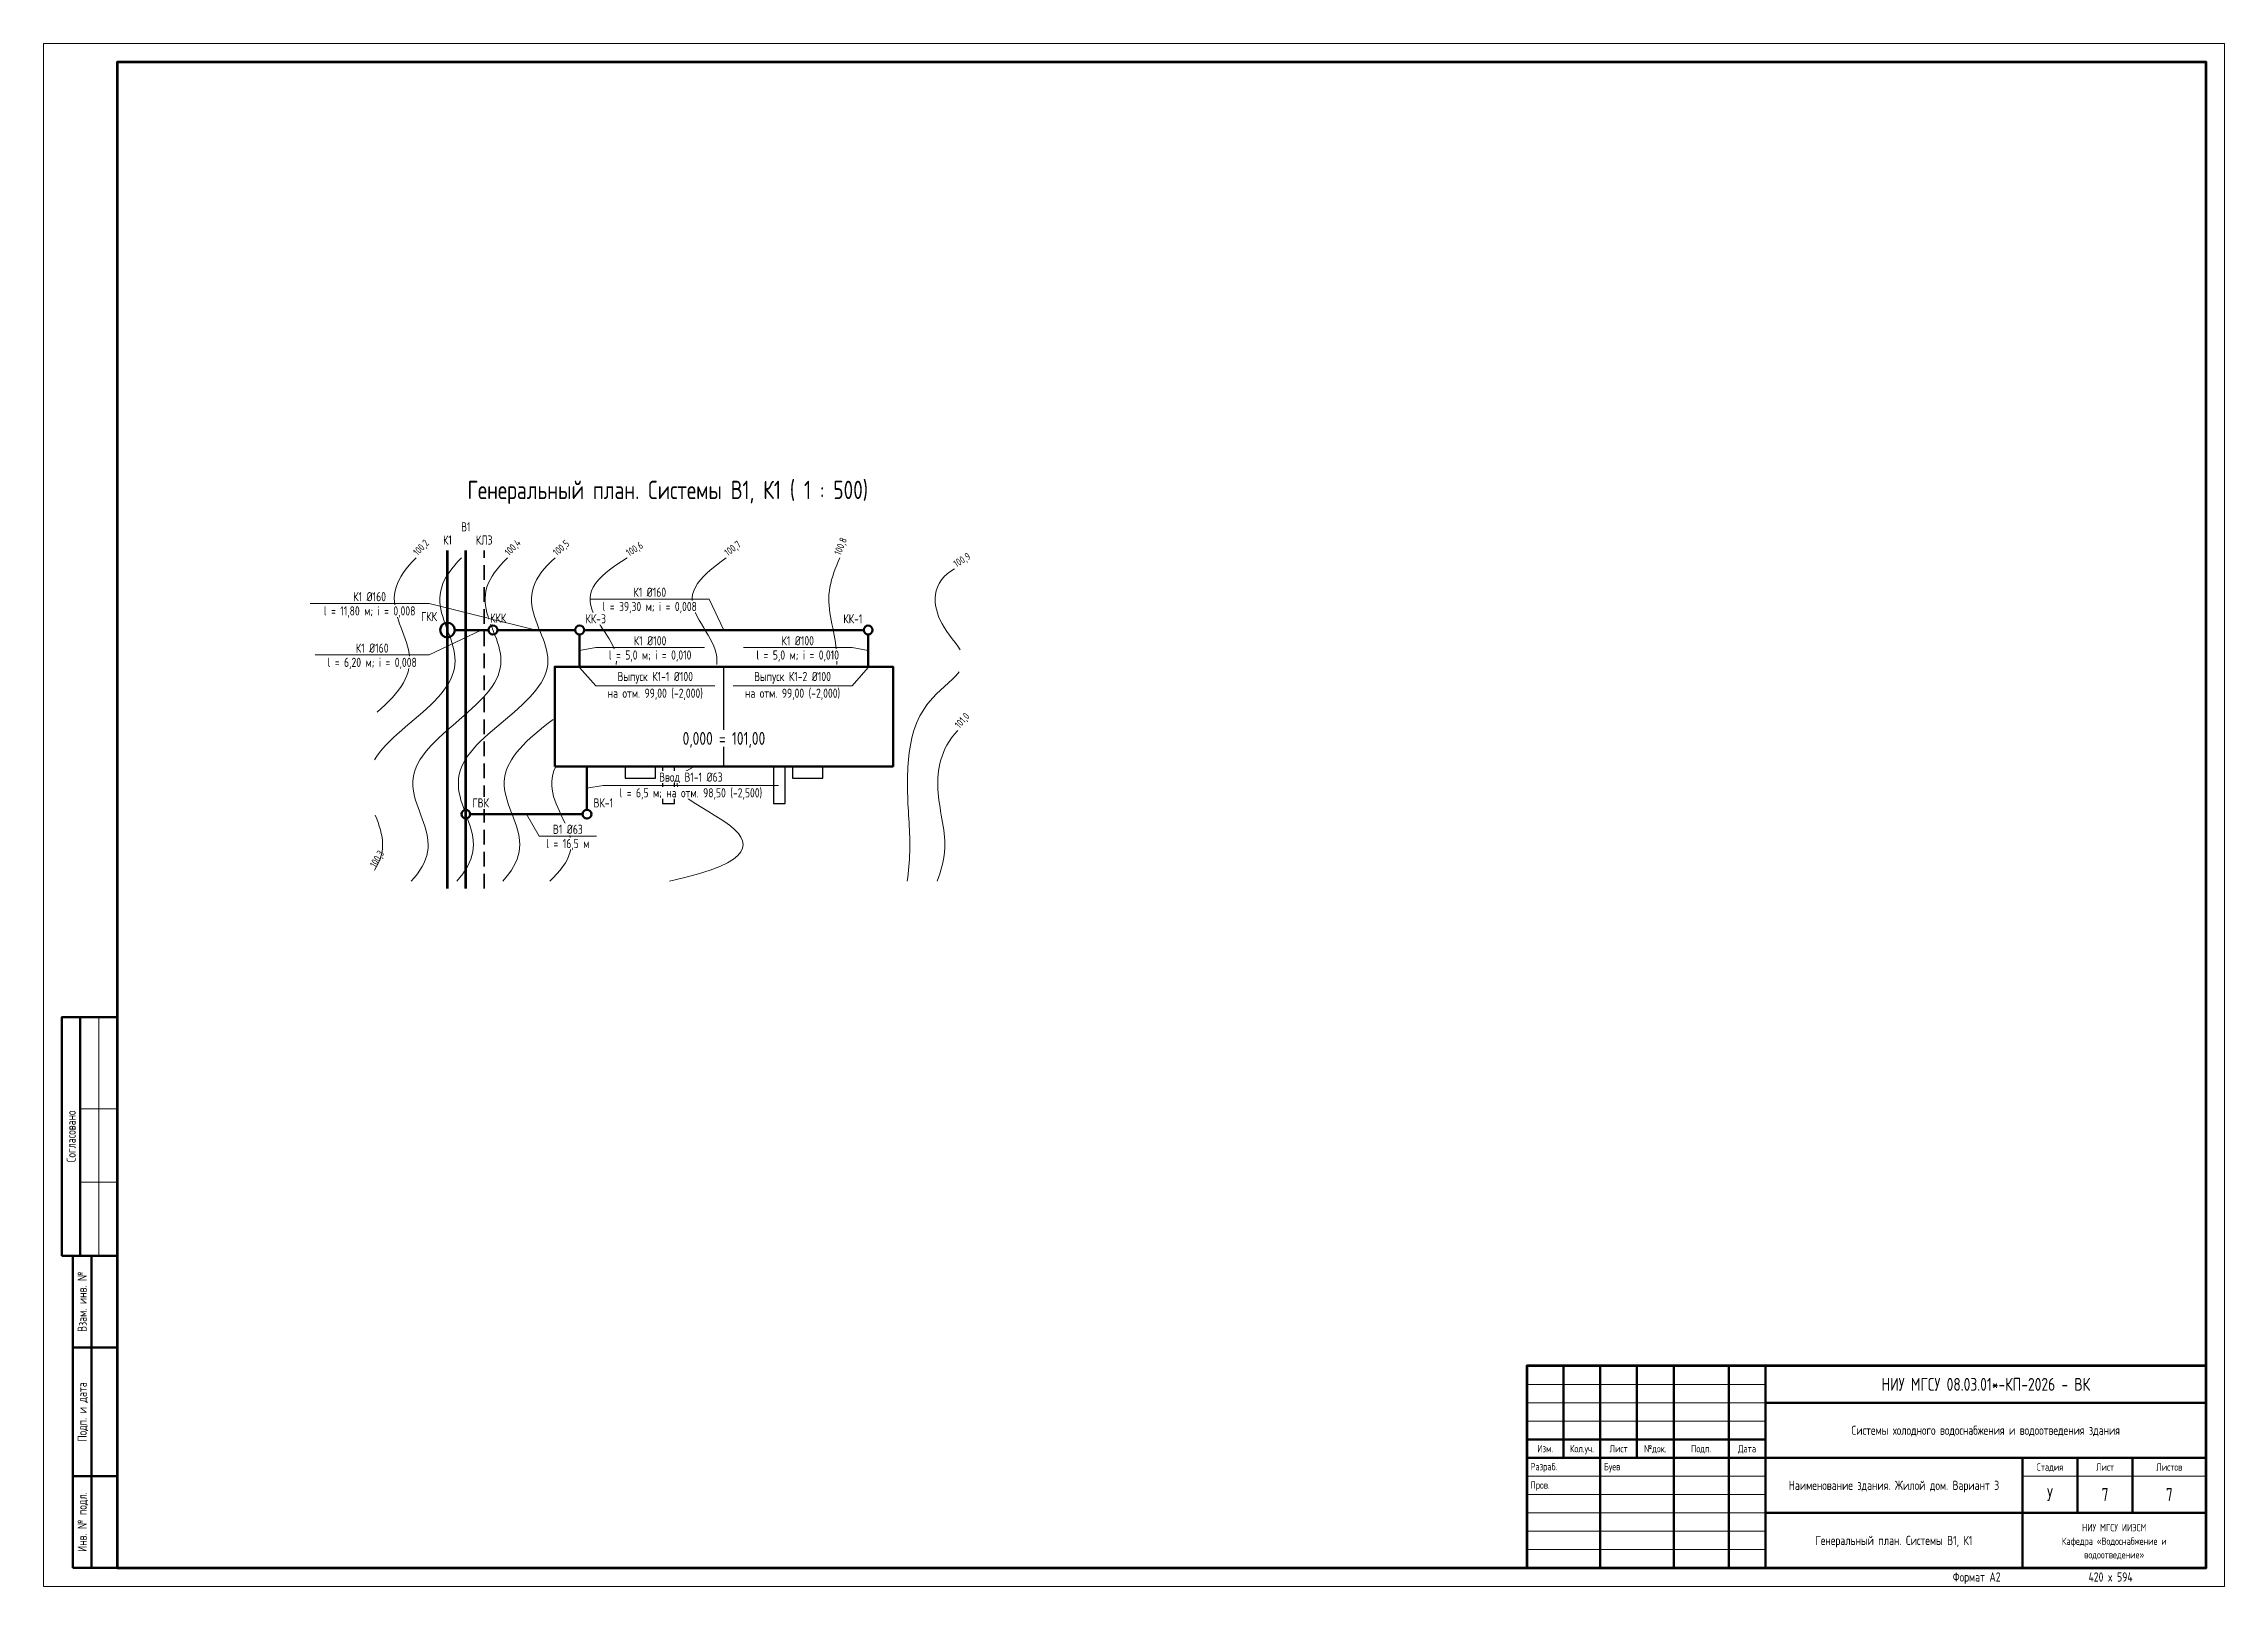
# Model space of a CAD drawing. Header units: millimetres. Extents: x -70 to 227, y -112 to 98.
import ezdxf
from ezdxf.enums import TextEntityAlignment as Align

# ---------------------------------------------------------------- set-up
doc = ezdxf.new("R2010")
doc.units = ezdxf.units.MM
doc.linetypes.add('КВВ_ШТРИХ', pattern=[3, 2, -1])
for name, color, linetype, lineweight, true_color in [('ГП_В1', 150, 'Continuous', 50, 0x007fff), ('ГП_В1_город', 150, 'Continuous', 70, 0x007fff), ('ГП_К1', 7, 'Continuous', 50, 0xa52900), ('ГП_К1_город', 7, 'Continuous', 70, 0xa52900), ('ГП_Текст_В1', 150, 'Continuous', 18, 0x007fff), ('ГП_Текст_К1', 7, 'Continuous', 18, 0xa52900)]:
    doc.layers.add(name, color=color, linetype=linetype, lineweight=lineweight, true_color=true_color)
for name, color, linetype, lineweight in [('ГП_Выноски', 7, 'Continuous', 18), ('ГП_Горизонтали', 7, 'Continuous', 18), ('ГП_Здание', 7, 'Continuous', 50), ('ГП_КЛЗ', 1, 'КВВ_ШТРИХ', 35), ('ГП_Рамка', 7, 'Continuous', 50), ('ГП_Текст', 7, 'Continuous', 18), ('ГП_Текст_КЛЗ', 1, 'Continuous', 18), ('ГП_Штамп', 7, 'Continuous', 25)]:
    doc.layers.add(name, color=color, linetype=linetype, lineweight=lineweight)
doc.styles.add('КВВ_ГОСТ', font='GOST_Common.ttf', dxfattribs={"width": 0.8})

msp = doc.modelspace()

# ---------------------------------------------------------------- linework, layer by layer
at = {"layer": 'ГП_В1', "lineweight": 50}
for centre in [(-12.5, -6.88), (4, -6.88)]:
    msp.add_circle(centre, 0.6, dxfattribs=at)
at = {"layer": 'ГП_В1_город'}
msp.add_line((-12.5, -17), (-12.5, 29), dxfattribs=at)
at = {"layer": 'ГП_Выноски', "lineweight": 18}
for points in [[(3, 15.38), (5.2, 15.78), (20, 15.78)], [(42.3, 15.38), (40.1, 15.78), (25.3, 15.78)]]:
    msp.add_lwpolyline(points, dxfattribs=at)
at = {"layer": 'ГП_Горизонтали', "lineweight": 18}
for points in [[(-20.6209, 26.5), (-20.2118, 27), (-19.7637, 27.5), (-19.2805, 28)], [(-15.6492, 20), (-15.7895, 20.5), (-15.9031, 21), (-15.9851, 21.5), (-16.0311, 22), (-16.0373, 22.5), (-16.0005, 23), (-15.9182, 23.5), (-15.7886, 24), (-15.6107, 24.5), (-15.3841, 25), (-15.1093, 25.5), (-14.788, 26), (-14.4233, 26.5), (-14.0184, 27), (-13.5765, 27.5), (-13.1011, 28)], [(-9.8371, 23), (-9.7529, 23.5), (-9.62, 24), (-9.4368, 24.5), (-9.202, 25), (-8.915, 25.5), (-8.577, 26), (-8.1953, 26.5), (-7.7738, 27), (-7.3162, 27.5), (-6.8263, 28)], [(-3.5063, 23), (-3.4212, 23.5), (-3.2868, 24), (-3.1015, 24.5), (-2.8641, 25), (-2.5738, 25.5), (-2.23, 26), (-1.8325, 26.5), (-1.3807, 27), (-0.8737, 27.5), (-0.31, 28)], [(7.9917, 13.5), (8.0327, 14), (8.003, 14.5), (7.9081, 15), (7.7542, 15.5), (7.5483, 16), (7.2984, 16.5), (7.013, 17), (6.7013, 17.5), (6.3733, 18), (6.0393, 18.5), (5.7101, 19), (5.3966, 19.5), (5.1094, 20), (4.8593, 20.5), (4.6561, 21), (4.509, 21.5), (4.4263, 22), (4.4152, 22.5), (4.4813, 23), (4.629, 23.5), (4.8609, 24), (5.178, 24.5), (5.5793, 25), (6.0622, 25.5), (6.6221, 26), (7.2528, 26.5), (7.9461, 27), (8.6928, 27.5), (9.4822, 28)], [(21.6669, 13.5), (21.7029, 14), (21.6769, 14.5), (21.5937, 15), (21.4581, 15.5), (21.2756, 16), (21.0521, 16.5), (20.7943, 17), (20.5097, 17.5), (20.2067, 18), (19.8943, 18.5), (19.5826, 19), (19.2821, 19.5), (19.004, 20), (18.7593, 20.5), (18.5588, 21), (18.4128, 21.5), (18.3304, 22), (18.3193, 22.5), (18.3852, 23), (18.532, 23.5), (18.7609, 24), (19.0707, 24.5), (19.4577, 25), (19.9158, 25.5), (20.4369, 26), (21.0111, 26.5), (21.6271, 27), (22.2731, 27.5), (22.9374, 28)], [(38.026, 13.5), (38.0372, 14), (38.0291, 14.5), (38.0031, 15), (37.9606, 15.5), (37.9032, 16), (37.8328, 16.5), (37.751, 17), (37.6603, 17.5), (37.563, 18), (37.462, 18.5), (37.3604, 19), (37.2617, 19.5), (37.1695, 20), (37.0878, 20.5), (37.0205, 21), (36.9711, 21.5), (36.9432, 22), (36.9394, 22.5), (36.9618, 23), (37.0114, 23.5), (37.0884, 24), (37.1917, 24.5), (37.3195, 25), (37.469, 25.5), (37.637, 26), (37.8198, 26.5), (38.0135, 27), (38.2144, 27.5), (38.4189, 28)], [(-24.5737, 7), (-24.0192, 7.5), (-23.4865, 8), (-22.9809, 8.5), (-22.5071, 9), (-22.0696, 9.5), (-21.6721, 10), (-21.3177, 10.5), (-21.0089, 11), (-20.7476, 11.5), (-20.5346, 12), (-20.3702, 12.5), (-20.254, 13), (-20.1847, 13.5), (-20.1602, 14), (-20.1779, 14.5), (-20.2344, 15), (-20.3257, 15.5), (-20.4473, 16), (-20.5941, 16.5), (-20.7609, 17), (-20.9418, 17.5), (-21.131, 18), (-21.3224, 18.5), (-21.5099, 19), (-21.6875, 19.5), (-21.8492, 20), (-21.9895, 20.5), (-22.1031, 21), (-22.1851, 21.5), (-22.2311, 22), (-22.2373, 22.5), (-22.2005, 23), (-22.1182, 23.5), (-21.9886, 24), (-21.8107, 24.5), (-21.5841, 25), (-21.3093, 25.5), (-20.9876, 26), (-20.6209, 26.5)], [(54.8314, 15.5), (54.4992, 16), (54.1287, 16.5), (53.7441, 17), (53.3644, 17.5), (53.0039, 18), (52.6721, 18.5), (52.3749, 19), (52.1159, 19.5), (51.8968, 20), (51.7184, 20.5), (51.5814, 21), (51.4863, 21.5), (51.4343, 22), (51.4273, 22.5), (51.4688, 23), (51.5637, 23.5), (51.7196, 24), (51.9476, 24.5), (52.2642, 25), (52.6938, 25.5), (53.274, 26), (54.0646, 26.5)], [(-16.1728, 3.5), (-15.6307, 4), (-15.0691, 4.5), (-14.4956, 5), (-13.9183, 5.5), (-13.3417, 6), (-12.7704, 6.5), (-12.2088, 7), (-11.6614, 7.5), (-11.1327, 8), (-10.6271, 8.5), (-10.1491, 9), (-9.7031, 9.5), (-9.2933, 10), (-8.9237, 10.5), (-8.5993, 11), (-8.3267, 11.5), (-8.106, 12), (-7.9366, 12.5), (-7.8171, 13), (-7.746, 13.5), (-7.7209, 14), (-7.7391, 14.5), (-7.797, 15), (-7.8907, 15.5), (-8.0159, 16), (-8.1676, 16.5), (-8.3406, 17), (-8.5291, 17.5), (-8.7274, 18), (-8.9287, 18.5), (-9.1248, 19), (-9.3093, 19.5), (-9.4765, 20), (-9.621, 20.5), (-9.7375, 21), (-9.8213, 21.5), (-9.8683, 22), (-9.8746, 22.5), (-9.8371, 23)], [(-10.0127, 3.5), (-9.4574, 4), (-8.8727, 4.5), (-8.2708, 5), (-7.6698, 5.5), (-7.074, 6), (-6.487, 6.5), (-5.9128, 7), (-5.3552, 7.5), (-4.8182, 8), (-4.3057, 8.5), (-3.8219, 9), (-3.3708, 9.5), (-2.9564, 10), (-2.5826, 10.5), (-2.253, 11), (-1.9706, 11.5), (-1.738, 12), (-1.5569, 12.5), (-1.4278, 13), (-1.3504, 13.5), (-1.3231, 14), (-1.3429, 14.5), (-1.4059, 15), (-1.5075, 15.5), (-1.6419, 16), (-1.8033, 16.5), (-1.9851, 17), (-2.1808, 17.5), (-2.3838, 18), (-2.5877, 18.5), (-2.786, 19), (-2.9726, 19.5), (-3.1417, 20), (-3.2878, 20.5), (-3.4056, 21), (-3.4904, 21.5), (-3.5379, 22), (-3.5443, 22.5), (-3.5063, 23)], [(-24.9426, 0.5), (-24.6153, 1), (-24.2434, 1.5), (-23.8294, 2), (-23.3769, 2.5), (-22.8898, 3), (-22.3728, 3.5), (-21.8307, 4), (-21.2691, 4.5), (-20.6937, 5), (-20.1103, 5.5), (-19.5252, 6), (-18.9443, 6.5), (-18.3737, 7), (-17.8192, 7.5), (-17.2865, 8), (-16.7809, 8.5), (-16.3071, 9), (-15.8696, 9.5), (-15.4721, 10), (-15.1177, 10.5), (-14.8092, 11), (-14.5491, 11.5), (-14.3378, 12), (-14.1751, 12.5), (-14.0602, 13), (-13.9917, 13.5), (-13.9675, 14), (-13.985, 14.5), (-14.0408, 15), (-14.131, 15.5), (-14.2513, 16), (-14.3968, 16.5), (-14.5623, 17), (-14.7424, 17.5), (-14.9311, 18), (-15.1224, 18.5), (-15.3099, 19), (-15.4875, 19.5), (-15.6492, 20)], [(48.254, 3.5), (48.3817, 4), (48.528, 4.5), (48.6953, 5), (48.8862, 5.5), (49.1037, 6), (49.3509, 6.5), (49.6311, 7), (49.9476, 7.5), (50.3034, 8), (50.7009, 8.5), (51.1406, 9), (51.6212, 9.5), (52.1376, 10), (52.6799, 10.5), (53.2326, 11), (53.7735, 11.5), (54.2751, 12), (54.7068, 12.5)], [(-3.6839, 3.5), (-3.1224, 4), (-2.531, 4.5), (-1.912, 5), (-1.2671, 5.5), (-0.5978, 6)], [(-19.922, -16), (-19.4891, -15.5), (-19.0966, -15), (-18.7476, -14.5), (-18.4444, -14), (-18.1888, -13.5), (-17.9817, -13), (-17.8232, -12.5), (-17.7127, -12), (-17.6489, -11.5), (-17.6296, -11), (-17.6521, -10.5), (-17.713, -10), (-17.8082, -9.5), (-17.9331, -9), (-18.0826, -8.5), (-18.2514, -8), (-18.4336, -7.5), (-18.6234, -7), (-18.8147, -6.5), (-19.0013, -6), (-19.1773, -5.5), (-19.3367, -5), (-19.4741, -4.5), (-19.5841, -4), (-19.662, -3.5), (-19.7034, -3), (-19.7046, -2.5), (-19.6625, -2), (-19.5746, -1.5), (-19.4393, -1), (-19.2555, -0.5), (-19.0231, 0), (-18.7426, 0.5), (-18.4153, 1), (-18.0434, 1.5), (-17.6294, 2), (-17.1769, 2.5), (-16.6898, 3), (-16.1728, 3.5)], [(-13.7325, -16), (-13.3062, -15.5), (-12.9202, -15), (-12.5769, -14.5), (-12.2785, -14), (-12.0266, -13.5), (-11.8221, -13), (-11.6653, -12.5), (-11.5559, -12), (-11.4927, -11.5), (-11.4736, -11), (-11.4959, -10.5), (-11.5563, -10), (-11.6505, -9.5), (-11.774, -9), (-11.9217, -8.5), (-12.0883, -8), (-12.2679, -7.5), (-12.4547, -7), (-12.6429, -6.5), (-12.8264, -6), (-12.9995, -5.5), (-13.1563, -5), (-13.2914, -4.5), (-13.3997, -4), (-13.4764, -3.5), (-13.5171, -3), (-13.5183, -2.5), (-13.4768, -2), (-13.3903, -1.5), (-13.2572, -1), (-13.0764, -0.5), (-12.8479, 0), (-12.572, 0.5), (-12.2498, 1), (-11.883, 1.5), (-11.4734, 2), (-11.0234, 2.5), (-10.5356, 3), (-10.0127, 3.5)], [(-7.4774, -16), (-7.0374, -15.5), (-6.6406, -15), (-6.2889, -14.5), (-5.9839, -14), (-5.7269, -13.5), (-5.5187, -13), (-5.3592, -12.5), (-5.248, -12), (-5.1837, -11.5), (-5.1643, -11), (-5.187, -10.5), (-5.2483, -10), (-5.3441, -9.5), (-5.4697, -9), (-5.6201, -8.5), (-5.7898, -8), (-5.9731, -7.5), (-6.1639, -7), (-6.3564, -6.5), (-6.5444, -6), (-6.722, -5.5), (-6.8831, -5), (-7.0222, -4.5), (-7.1337, -4), (-7.2128, -3.5), (-7.2549, -3), (-7.2561, -2.5), (-7.2133, -2), (-7.1241, -1.5), (-6.9869, -1), (-6.801, -0.5), (-6.5664, 0), (-6.2839, 0.5), (-5.9547, 1), (-5.5807, 1.5), (-5.1641, 2), (-4.7073, 2.5), (-4.2131, 3), (-3.6839, 3.5)], [(47.6201, -16), (47.6769, -15.5), (47.7313, -15), (47.7823, -14.5), (47.8287, -14), (47.8694, -13.5), (47.9035, -13), (47.9304, -12.5), (47.9495, -12), (47.9607, -11.5), (47.9641, -11), (47.9601, -10.5), (47.9494, -10), (47.9329, -9.5), (47.9117, -9), (47.8867, -8.5), (47.8593, -8), (47.8304, -7.5), (47.801, -7), (47.7723, -6.5), (47.745, -6), (47.7199, -5.5), (47.6977, -5), (47.6789, -4.5), (47.6642, -4), (47.6538, -3.5), (47.6484, -3), (47.6482, -2.5), (47.6538, -2), (47.6654, -1.5), (47.6837, -1), (47.709, -0.5), (47.7419, 0), (47.783, 0.5), (47.8332, 1), (47.8932, 1.5), (47.9641, 2), (48.0469, 2.5), (48.1431, 3), (48.254, 3.5)], [(51.6927, -16), (51.8687, -15.5), (52.0374, -15), (52.1953, -14.5), (52.339, -14), (52.4652, -13.5), (52.571, -13), (52.6542, -12.5), (52.7134, -12), (52.7481, -11.5), (52.7586, -11), (52.7463, -10.5), (52.7132, -10), (52.6622, -9.5), (52.5963, -9), (52.519, -8.5), (52.4338, -8), (52.3442, -7.5), (52.2534, -7), (52.1644, -6.5), (52.0797, -6), (52.002, -5.5), (51.9331, -5), (51.875, -4.5), (51.8292, -4), (51.7972, -3.5), (51.7803, -3), (51.7798, -2.5), (51.797, -2), (51.8331, -1.5), (51.8896, -1), (51.968, -0.5), (52.07, 0), (52.1976, 0.5), (52.3531, 1), (52.5391, 1.5), (52.7587, 2), (53.0154, 2.5), (53.3133, 3), (53.6573, 3.5)], [(53.6573, 3.5), (54.0528, 4), (54.5062, 4.5)], [(-1.0544, -16), (-0.5557, -15.5), (-0.0898, -15), (0.3375, -14.5), (0.7205, -14), (1.0533, -13.5), (1.3307, -13), (1.5481, -12.5), (1.7026, -12), (1.793, -11.5), (1.8205, -11), (1.7883, -10.5), (1.7021, -10), (1.5689, -9.5), (1.3969, -9), (1.1946, -8.5), (0.971, -8), (0.7344, -7.5), (0.493, -7), (0.2543, -6.5), (0.0256, -6), (-0.1868, -5.5), (-0.3765, -5), (-0.5382, -4.5), (-0.6665, -4), (-0.7567, -3.5), (-0.8044, -3), (-0.8058, -2.5), (-0.7572, -2), (-0.6554, -1.5), (-0.4973, -1), (-0.2801, -0.5)], [(15.2548, -16), (17.3343, -15.5), (19.1898, -15), (20.7829, -14.5), (22.102, -14), (23.1571, -13.5), (23.9697, -13), (24.5648, -12.5), (24.9656, -12), (25.1918, -11.5), (25.2593, -11), (25.1803, -10.5), (24.9644, -10), (24.6199, -9.5), (24.1548, -9), (23.5788, -8.5), (22.9042, -8), (22.1478, -7.5), (21.3314, -7), (20.4822, -6.5), (19.6315, -6), (18.8129, -5.5), (18.0604, -5), (17.406, -4.5), (16.8791, -4), (16.5052, -3.5), (16.3062, -3), (16.3005, -2.5), (16.503, -2), (16.9249, -1.5), (17.5724, -1), (18.4449, -0.5)], [(-24.9476, -14.5), (-24.6444, -14), (-24.3888, -13.5), (-24.1817, -13), (-24.0232, -12.5), (-23.9127, -12), (-23.8489, -11.5), (-23.8296, -11), (-23.8521, -10.5), (-23.913, -10), (-24.0082, -9.5), (-24.1331, -9), (-24.2826, -8.5), (-24.4514, -8), (-24.6336, -7.5), (-24.8234, -7)]]:
    msp.add_lwpolyline(points, dxfattribs=at)
at = {"layer": 'ГП_Здание', "lineweight": 25}
msp.add_line((22.65, -0.38), (22.65, 13.18), dxfattribs=at)
at = {"layer": 'ГП_Здание', "lineweight": 50}
msp.add_lwpolyline([(-0.38, -0.38), (45.68, -0.38), (45.68, 13.18), (-0.38, 13.18)], close=True, dxfattribs=at)
at = {"layer": 'ГП_Здание', "lineweight": 25}
for points in [[(9.19, -0.38), (9.19, -1.98), (13.32, -1.98), (13.32, -0.38)], [(14.3, -0.38), (14.3, -5.448), (15.9, -5.448), (15.9, -0.38)], [(29.4, -0.38), (29.4, -5.448), (31, -5.448), (31, -0.38)], [(31.98, -0.38), (31.98, -1.98), (36.11, -1.98), (36.11, -0.38)]]:
    msp.add_lwpolyline(points, dxfattribs=at)
at = {"layer": 'ГП_К1', "lineweight": 50}
for centre, radius in [((-15, 18.18), 1), ((-8.8, 18.18), 0.6), ((3, 18.18), 0.6), ((42.3, 18.18), 0.6)]:
    msp.add_circle(centre, radius, dxfattribs=at)
at = {"layer": 'ГП_К1_город'}
msp.add_line((-15, -17), (-15, 29), dxfattribs=at)
at = {"layer": 'ГП_КЛЗ'}
msp.add_line((-10, -17), (-10, 29), dxfattribs=at)
at = {"layer": 'ГП_Штамп', "lineweight": 50}
for p, q in [((-65, -67), (-65, -34.5)), ((-63.5, -79.5), (-63.5, -67)), ((-63.5, -97), (-63.5, -79.5)), ((137, -94.5), (137, -82)), ((142, -94.5), (142, -82)), ((147, -94.5), (147, -82)), ((152, -94.5), (152, -82)), ((159.5, -109.5), (159.5, -82)), ((164.5, -109.5), (164.5, -82)), ((164.5, -87), (224.5, -87)), ((132, -92), (164.5, -92)), ((132, -94.5), (164.5, -94.5)), ((142, -109.5), (142, -94.5)), ((152, -109.5), (152, -94.5)), ((164.5, -94.5), (224.5, -94.5)), ((199.5, -109.5), (199.5, -94.5)), ((207, -102), (207, -94.5)), ((214.5, -102), (214.5, -94.5)), ((-63.5, -109.5), (-63.5, -97)), ((164.5, -102), (224.5, -102))]:
    msp.add_line(p, q, dxfattribs=at)
at = {"layer": 'ГП_Штамп', "lineweight": 18}
for p, q in [((-62.5, -67), (-62.5, -34.5)), ((-65, -47), (-60, -47)), ((-65, -57), (-60, -57)), ((132, -84.5), (164.5, -84.5)), ((132, -87), (164.5, -87)), ((132, -89.5), (164.5, -89.5)), ((132, -97), (164.5, -97)), ((199.5, -97), (224.5, -97)), ((132, -99.5), (164.5, -99.5)), ((132, -102), (164.5, -102)), ((132, -104.5), (164.5, -104.5)), ((132, -107), (164.5, -107))]:
    msp.add_line(p, q, dxfattribs=at)
at = {"layer": 'ГП_Штамп', "lineweight": 50}
for points in [[(-67.5, -67), (-60, -67), (-60, -34.5), (-67.5, -34.5)], [(-66, -79.5), (-60, -79.5), (-60, -67), (-66, -67)], [(-66, -97), (-60, -97), (-60, -79.5), (-66, -79.5)], [(-66, -109.5), (-60, -109.5), (-60, -97), (-66, -97)]]:
    msp.add_lwpolyline(points, close=True, dxfattribs=at)
at = {"layer": 'ГП_Штамп', "lineweight": 70}
msp.add_lwpolyline([(132, -109.5), (224.5, -109.5), (224.5, -82), (132, -82)], close=True, dxfattribs=at)

# ---------------------------------------------------------------- texts
at = {"layer": 'ГП_Горизонтали', "style": 'КВВ_ГОСТ', "width": 0.8}
for s, rotation, p in [('100,2', 45.981754, (-19.0721, 28.2157)), ('100,4', 45.589679, (-6.6164, 28.2143)), ('100,5', 41.569635, (-0.0855, 28.1991)), ('100,6', 32.349484, (9.7357, 28.1605)), ('100,7', 36.968039, (23.1771, 28.1804)), ('100,8', 67.757187, (38.5324, 28.2777)), ('100,9', 32.310465, (54.3182, 26.6604)), ('101,0', 47.797915, (54.7078, 4.7222)), ('100,3', 58.77212, (-24.7921, -14.2435))]:
    msp.add_text(s, height=1, rotation=rotation, dxfattribs=at).set_placement(p)
at = {"layer": 'ГП_Текст', "style": 'КВВ_ГОСТ', "width": 0.8}
msp.add_text('Генеральный план. Системы В1, К1 ( 1 : 500)', height=2.5, dxfattribs=at).set_placement((15, 36), align=Align.CENTER)
for s, p in [('Согласовано', (-66.25, -50.75)), ('Взам. инв. №', (-64.75, -73.25)), ('Подп. и дата', (-64.75, -88.25)), ('Инв. № подл.', (-64.75, -103.25))]:
    msp.add_text(s, height=1.25, rotation=89.999981, dxfattribs=at).set_placement(p, align=Align.MIDDLE_CENTER)
for s, height, p in [('НИУ МГСУ 08.03.01*-КП-2026 - ВК', 1.75, (194.5, -84.5)), ('Системы холодного водоснабжения и водоотведения здания', 1.25, (194.5, -90.75)), ('Изм.', 1, (134.5, -93.25)), ('Кол.уч.', 1, (139.5, -93.25)), ('Лист', 1, (144.5, -93.25)), ('№док.', 1, (149.5, -93.25)), ('Подп.', 1, (155.75, -93.25)), ('Дата', 1, (162, -93.25)), ('Наименование здания. Жилой дом. Вариант 3', 1.25, (182, -98.25)), ('Стадия', 1, (203.25, -95.75)), ('Лист', 1, (210.75, -95.75)), ('Листов', 1, (219.5, -95.75)), ('У', 1.75, (203.25, -99.5)), ('7', 1.75, (210.75, -99.5)), ('7', 1.75, (219.5, -99.5)), ('НИУ МГСУ ИИЭСМ', 1, (212, -104)), ('Генеральный план. Системы В1, К1', 1.25, (182, -105.75)), ('Кафедра «Водоснабжение и', 1, (212, -105.85)), ('водоотведение»', 1, (212, -107.7))]:
    msp.add_text(s, height=height, dxfattribs=at).set_placement(p, align=Align.MIDDLE_CENTER)
for s, height, p in [('Разраб.', 1, (132.5, -96.2)), ('Пров.', 1, (132.5, -98.7)), ('Буев', 1, (142.5, -96.2)), ('Формат А2', 1.25, (190, -111.35)), ('420 x 594', 1.25, (208.5, -111.35))]:
    msp.add_text(s, height=height, dxfattribs=at).set_placement(p)

# ---------------------------------------------------------------- next in the draw order: texts
at = {"layer": 'ГП_Текст', "insert": (22.65, 3.22), "char_height": 1.75, "attachment_point": 5, "style": 'КВВ_ГОСТ', "bg_fill": 3, "box_fill_scale": 1.15, "bg_fill_color": 256, "bg_fill_transparency": 0}
msp.add_mtext('0,000 = 101,00', dxfattribs=at)
at = {"layer": 'ГП_Текст_В1', "char_height": 1.25, "attachment_point": 7, "style": 'КВВ_ГОСТ', "bg_fill": 3, "box_fill_scale": 1.15, "bg_fill_color": 256, "bg_fill_transparency": 0}
for s, insert in [('ГВК', (-11.6, -5.98)), ('ВК-1', (4.9, -5.98))]:
    msp.add_mtext(s, dxfattribs=dict(at, insert=insert))
at = {"layer": 'ГП_Текст_К1', "char_height": 1.25, "style": 'КВВ_ГОСТ', "bg_fill": 3, "box_fill_scale": 1.15, "bg_fill_color": 256, "bg_fill_transparency": 0}
for s, insert, attachment_point in [('К1', (-15, 29.8), 8), ('ГКК', (-18.6, 19.38), 7), ('ККК', (-9.2, 19.18), 7), ('КК-3', (3.8, 19.08), 7), ('КК-1', (41.5, 19.08), 9)]:
    msp.add_mtext(s, dxfattribs=dict(at, insert=insert, attachment_point=attachment_point))

# ---------------------------------------------------------------- next in the draw order: linework, layer by layer
at = {"layer": 'ГП_В1'}
for p, q in [((4, -6.28), (4, -0.38)), ((-11.9, -6.88), (3.4, -6.88))]:
    msp.add_line(p, q, dxfattribs=at)
at = {"layer": 'ГП_Выноски', "lineweight": 18}
for points in [[(-2.9, 18.18), (-17.5, 21.78), (-33.7, 21.78)], [(22.65, 18.18), (20.65, 22.38), (4.45, 22.38)], [(-10.4, 18.18), (-17.5, 14.78), (-33, 14.78)], [(4, -3.33), (6.2, -2.98), (30.1, -2.98)], [(-4.25, -6.88), (-2.5, -9.88), (5.3, -9.88)]]:
    msp.add_lwpolyline(points, dxfattribs=at)
at = {"layer": 'ГП_К1'}
for p, q in [((-9.4, 18.18), (-14, 18.18)), ((2.4, 18.18), (-8.2, 18.18)), ((41.7, 18.18), (3.6, 18.18)), ((3, 13.18), (3, 17.58)), ((42.3, 13.18), (42.3, 17.58))]:
    msp.add_line(p, q, dxfattribs=at)

# ---------------------------------------------------------------- next in the draw order: texts
at = {"layer": 'ГП_Текст_В1', "insert": (-12.5, 31.6), "char_height": 1.25, "attachment_point": 8, "style": 'КВВ_ГОСТ', "bg_fill": 3, "box_fill_scale": 1.15, "bg_fill_color": 256, "bg_fill_transparency": 0}
msp.add_mtext('В1', dxfattribs=at)

# ---------------------------------------------------------------- next in the draw order: texts
at = {"layer": 'ГП_Текст', "char_height": 1.25, "attachment_point": 8, "style": 'КВВ_ГОСТ', "bg_fill": 3, "box_fill_scale": 1.15, "bg_fill_color": 256, "bg_fill_transparency": 0}
for s, insert in [('К1 %%c160', (12.55, 22.6925)), ('К1 %%c160', (-25.6, 22.0925)), ('К1 %%c160', (-25.25, 15.0925)), ('К1 %%c100', (12.6, 16.0925)), ('К1 %%c100', (32.7, 16.0925)), ('Ввод В1-1 %%c63', (18.15, -2.6675)), ('В1 %%c63', (1.4, -9.5675))]:
    msp.add_mtext(s, dxfattribs=dict(at, insert=insert))
at = {"layer": 'ГП_Текст_КЛЗ', "insert": (-10, 29.8), "char_height": 1.25, "attachment_point": 8, "style": 'КВВ_ГОСТ', "bg_fill": 3, "box_fill_scale": 1.15, "bg_fill_color": 256, "bg_fill_transparency": 0}
msp.add_mtext('КЛЗ', dxfattribs=at)

# ---------------------------------------------------------------- next in the draw order: texts
at = {"layer": 'ГП_Текст', "char_height": 1.25, "attachment_point": 2, "style": 'КВВ_ГОСТ', "bg_fill": 3, "box_fill_scale": 1.15, "bg_fill_color": 256, "bg_fill_transparency": 0}
for s, insert in [('l = 11,80 м; i = 0,008', (-25.6, 21.405)), ('l = 39,30 м; i = 0,008', (12.55, 22.005)), ('l = 5,0 м; i = 0,010', (12.6, 15.405)), ('l = 5,0 м; i = 0,010', (32.7, 15.405)), ('l = 6,20 м; i = 0,008', (-25.25, 14.405)), ('l = 6,5 м; на отм. 98,50 (-2,500)', (18.15, -3.355)), ('l = 16,5 м', (1.4, -10.255))]:
    msp.add_mtext(s, dxfattribs=dict(at, insert=insert))

# ---------------------------------------------------------------- next in the draw order: linework, layer by layer
at = {"layer": 'ГП_Выноски', "lineweight": 18}
for points in [[(3, 13.08), (5.2, 10.58), (21.4, 10.58)], [(42.3, 13.08), (40.1, 10.58), (23.9, 10.58)]]:
    msp.add_lwpolyline(points, dxfattribs=at)

# ---------------------------------------------------------------- next in the draw order: texts
at = {"layer": 'ГП_Текст', "char_height": 1.25, "attachment_point": 8, "style": 'КВВ_ГОСТ', "bg_fill": 3, "box_fill_scale": 1.15, "bg_fill_color": 256, "bg_fill_transparency": 0}
for s, insert in [('Выпуск К1-1 %%c100', (13.3, 10.8925)), ('Выпуск К1-2 %%c100', (32, 10.8925))]:
    msp.add_mtext(s, dxfattribs=dict(at, insert=insert))

# ---------------------------------------------------------------- next in the draw order: texts
at = {"layer": 'ГП_Текст', "char_height": 1.25, "attachment_point": 2, "style": 'КВВ_ГОСТ', "bg_fill": 3, "box_fill_scale": 1.15, "bg_fill_color": 256, "bg_fill_transparency": 0}
for insert in [(13.3, 10.205), (32, 10.205)]:
    msp.add_mtext('на отм. 99,00 (-2,000)', dxfattribs=dict(at, insert=insert))

# ---------------------------------------------------------------- next in the draw order: linework, layer by layer
at = {"layer": 'ГП_Рамка', "lineweight": 18}
msp.add_lwpolyline([(-70, -112), (227, -112), (227, 98), (-70, 98)], close=True, dxfattribs=at)
at = {"layer": 'ГП_Рамка', "lineweight": 70}
msp.add_lwpolyline([(-60, -109.5), (224.5, -109.5), (224.5, 95.5), (-60, 95.5)], close=True, dxfattribs=at)

doc.saveas('drawing.dxf')
